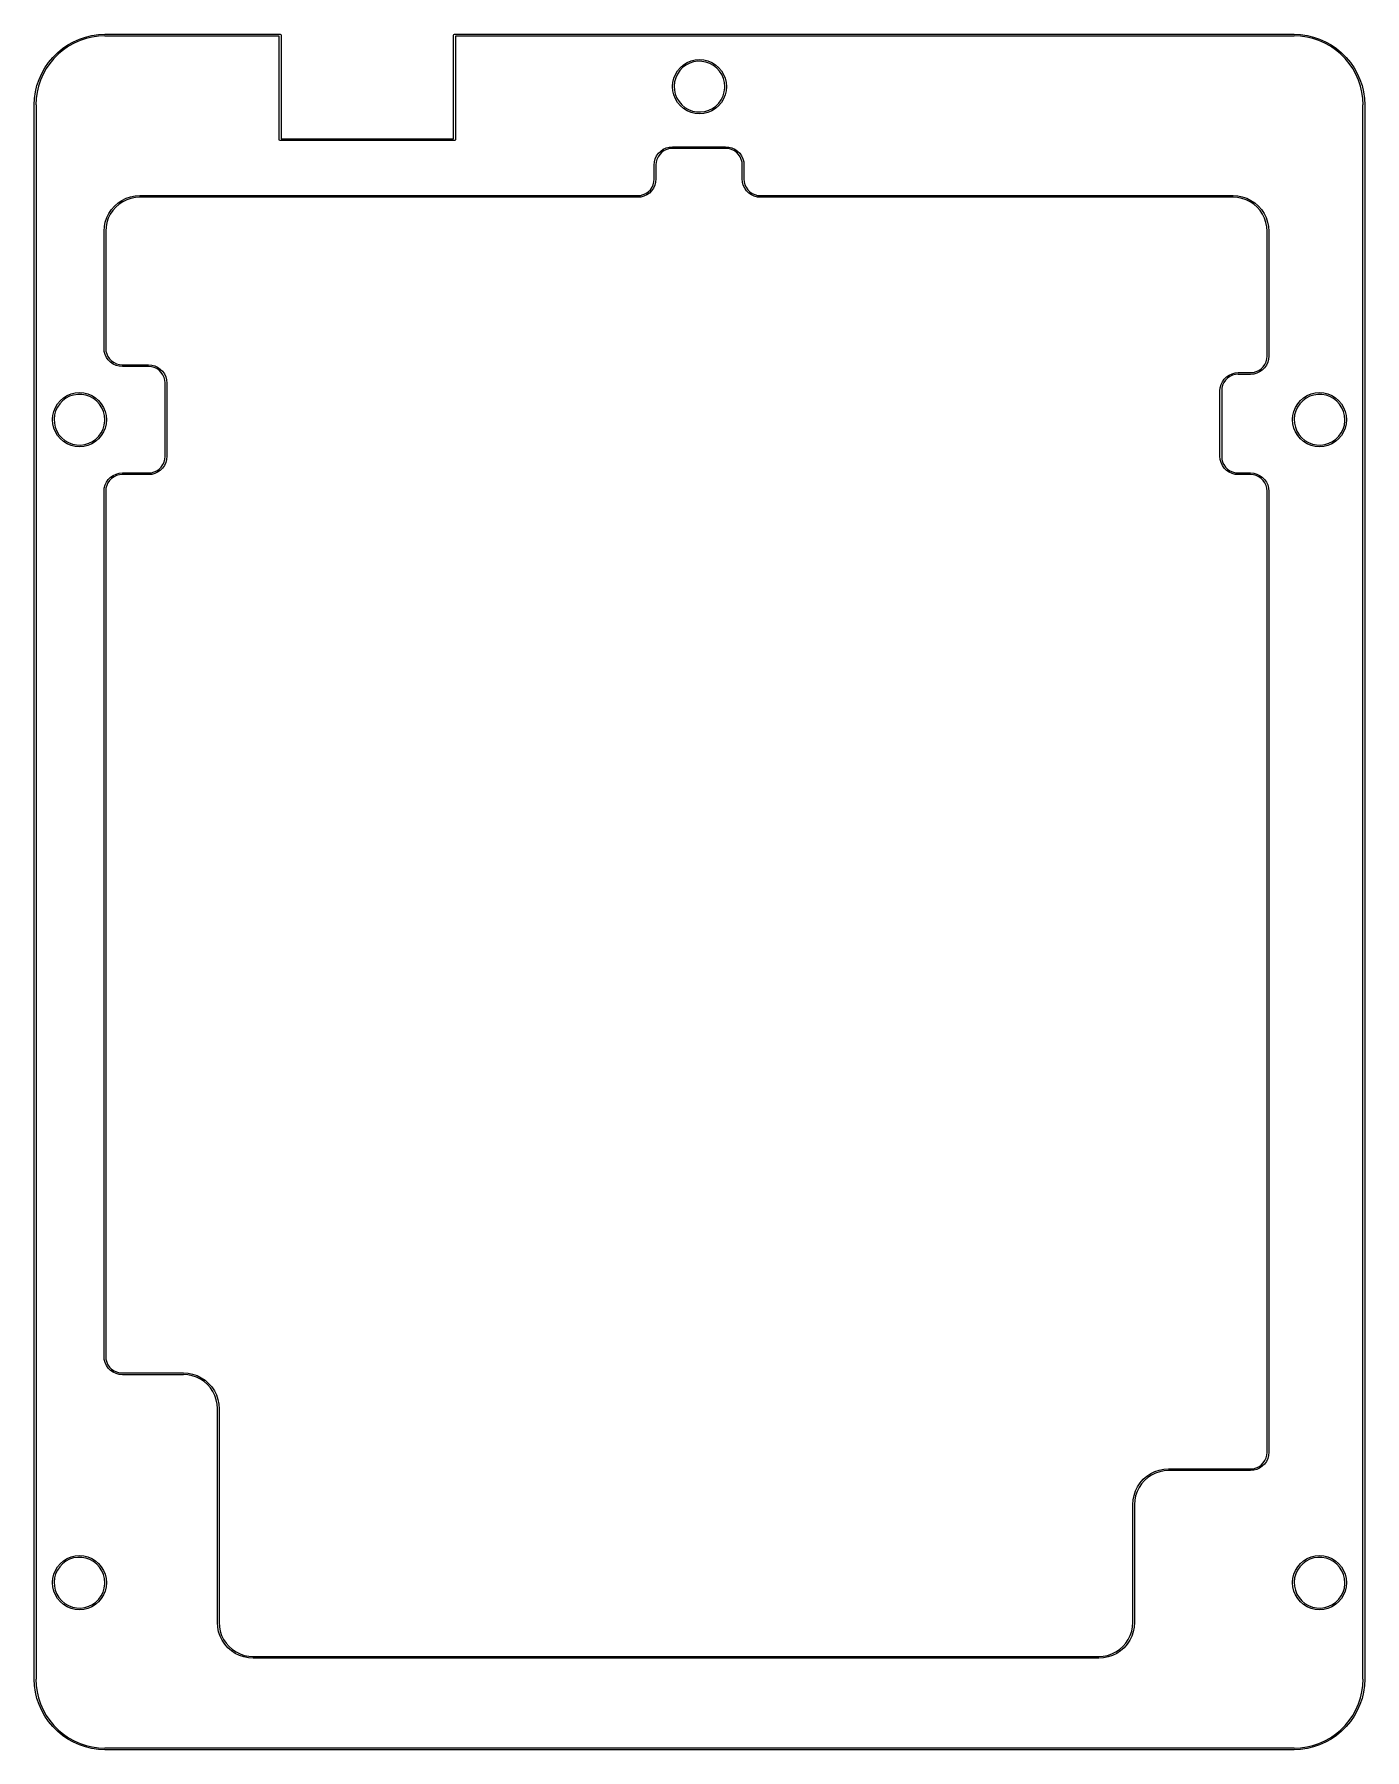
# Model space of a CAD drawing. Extents: x 29.9 to 106.2, y -128.3 to -29.9.
import ezdxf

# ---------------------------------------------------------------- set-up
doc = ezdxf.new("R2010")
doc.units = 0
doc.layers.add('BLACK', color=7, linetype='CONTINUOUS')

msp = doc.modelspace()

# ---------------------------------------------------------------- linework, layer by layer
at = {"layer": 'BLACK', "linetype": 'CONTINUOUS'}
for p, q in [((31.8679, -30.5566), (32.1948, -30.3746)), ((32.2375, -30.4603), (31.9184, -30.6381)), ((32.1948, -30.3746), (32.537, -30.2235)), ((32.5716, -30.3128), (32.2375, -30.4603)), ((32.537, -30.2235), (32.8917, -30.1046)), ((32.9179, -30.1967), (32.5716, -30.3128)), ((32.8917, -30.1046), (33.2558, -30.019)), ((33.2734, -30.1131), (32.9179, -30.1967)), ((33.2558, -30.019), (33.6263, -29.9673)), ((33.6352, -30.0626), (33.2734, -30.1131)), ((33.6263, -29.9673), (34, -29.95)), ((33.9908, -30.0462), (33.6352, -30.0626)), ((34, -30.05), (33.9908, -30.0462)), ((34, -29.95), (44.05, -29.95)), ((44, -30.05), (34, -30.05)), ((44, -35.995), (44, -30.05)), ((44.05, -29.95), (44.0854, -29.9646)), ((44.0854, -29.9646), (44.1, -30)), ((44.1, -30), (44.1, -35.945)), ((54, -30), (54.0146, -29.9646)), ((54, -35.945), (54, -30)), ((54.0146, -29.9646), (54.05, -29.95)), ((54.05, -29.95), (102.2, -29.95)), ((102.2, -30.05), (54.1, -30.05)), ((54.1, -30.05), (54.1, -35.995)), ((102.2, -29.95), (102.574, -29.9673)), ((102.209, -30.0462), (102.2, -30.05)), ((102.565, -30.0626), (102.209, -30.0462)), ((102.927, -30.1131), (102.565, -30.0626)), ((102.574, -29.9673), (102.944, -30.019)), ((103.282, -30.1967), (102.927, -30.1131)), ((102.944, -30.019), (103.308, -30.1046)), ((103.628, -30.3128), (103.282, -30.1967)), ((103.308, -30.1046), (103.663, -30.2235)), ((103.963, -30.4603), (103.628, -30.3128)), ((103.663, -30.2235), (104.005, -30.3746)), ((104.282, -30.6381), (103.963, -30.4603)), ((104.005, -30.3746), (104.332, -30.5566)), ((30.768, -31.5593), (31.007, -31.2715)), ((31.0778, -31.3361), (30.8445, -31.6171)), ((31.007, -31.2715), (31.2715, -31.007)), ((31.3361, -31.0778), (31.0778, -31.3361)), ((31.2715, -31.007), (31.5593, -30.768)), ((31.6171, -30.8445), (31.3361, -31.0778)), ((31.5593, -30.768), (31.8679, -30.5566)), ((31.9184, -30.6381), (31.6171, -30.8445)), ((67.621, -31.4759), (67.8575, -31.4191)), ((67.8575, -31.4191), (68.1, -31.4)), ((68.1, -31.4), (68.3425, -31.4191)), ((68.3425, -31.4191), (68.579, -31.4759)), ((104.583, -30.8445), (104.282, -30.6381)), ((104.332, -30.5566), (104.641, -30.768)), ((104.864, -31.0778), (104.583, -30.8445)), ((104.641, -30.768), (104.928, -31.007)), ((105.122, -31.3361), (104.864, -31.0778)), ((104.928, -31.007), (105.193, -31.2715)), ((105.356, -31.6171), (105.122, -31.3361)), ((105.193, -31.2715), (105.432, -31.5593)), ((30.2235, -32.537), (30.3746, -32.1948)), ((30.4603, -32.2375), (30.3128, -32.5716)), ((30.3746, -32.1948), (30.5566, -31.8679)), ((30.6381, -31.9184), (30.4603, -32.2375)), ((30.5566, -31.8679), (30.768, -31.5593)), ((30.8445, -31.6171), (30.6381, -31.9184)), ((66.6259, -32.471), (66.7189, -32.2463)), ((66.7345, -32.4476), (66.6708, -32.6774)), ((66.7189, -32.2463), (66.846, -32.0389)), ((66.8349, -32.2313), (66.7345, -32.4476)), ((66.9693, -32.0344), (66.8349, -32.2313)), ((66.846, -32.0389), (67.004, -31.854)), ((67.134, -31.862), (66.9693, -32.0344)), ((67.004, -31.854), (67.1889, -31.696)), ((67.3247, -31.7188), (67.134, -31.862)), ((67.1889, -31.696), (67.3963, -31.5689)), ((67.5362, -31.6087), (67.3247, -31.7188)), ((67.3963, -31.5689), (67.621, -31.4759)), ((67.7628, -31.5346), (67.5362, -31.6087)), ((67.9985, -31.4986), (67.7628, -31.5346)), ((68.2369, -31.5015), (67.9985, -31.4986)), ((68.4717, -31.5433), (68.2369, -31.5015)), ((68.6964, -31.6229), (68.4717, -31.5433)), ((68.579, -31.4759), (68.8037, -31.5689)), ((68.9052, -31.7381), (68.6964, -31.6229)), ((68.8037, -31.5689), (69.0111, -31.696)), ((69.0923, -31.8859), (68.9052, -31.7381)), ((69.0111, -31.696), (69.196, -31.854)), ((69.2528, -32.0623), (69.0923, -31.8859)), ((69.196, -31.854), (69.354, -32.0389)), ((69.3823, -32.2625), (69.2528, -32.0623)), ((69.354, -32.0389), (69.4811, -32.2463)), ((69.4773, -32.4811), (69.3823, -32.2625)), ((69.4811, -32.2463), (69.5741, -32.471)), ((105.562, -31.9184), (105.356, -31.6171)), ((105.432, -31.5593), (105.643, -31.8679)), ((105.74, -32.2375), (105.562, -31.9184)), ((105.643, -31.8679), (105.825, -32.1948)), ((105.887, -32.5716), (105.74, -32.2375)), ((105.825, -32.1948), (105.977, -32.537)), ((29.9673, -33.6263), (30.019, -33.2558)), ((30.019, -33.2558), (30.1046, -32.8917)), ((30.1131, -33.2734), (30.0626, -33.6352)), ((30.1046, -32.8917), (30.2235, -32.537)), ((30.1967, -32.9179), (30.1131, -33.2734)), ((30.3128, -32.5716), (30.1967, -32.9179)), ((66.55, -32.95), (66.5528, -32.9145)), ((66.5691, -33.1925), (66.55, -32.95)), ((66.5528, -32.9145), (66.5691, -32.7075)), ((66.5691, -32.7075), (66.6259, -32.471)), ((66.6259, -33.429), (66.5691, -33.1925)), ((66.7189, -33.6537), (66.6259, -33.429)), ((66.6708, -32.6774), (66.6455, -32.9145)), ((66.6455, -32.9145), (66.6592, -33.1525)), ((66.6592, -33.1525), (66.7116, -33.3851)), ((66.7116, -33.3851), (66.8013, -33.606)), ((69.4528, -33.4856), (69.5221, -33.2575)), ((69.5354, -32.7124), (69.4773, -32.4811)), ((69.5741, -33.429), (69.4811, -33.6537)), ((69.5221, -33.2575), (69.5532, -33.0211)), ((69.555, -32.95), (69.5354, -32.7124)), ((69.5532, -33.0211), (69.555, -32.95)), ((69.5741, -32.471), (69.6309, -32.7075)), ((69.6309, -33.1925), (69.5741, -33.429)), ((69.6309, -32.7075), (69.65, -32.95)), ((69.65, -32.95), (69.6309, -33.1925)), ((106.003, -32.9179), (105.887, -32.5716)), ((105.977, -32.537), (106.095, -32.8917)), ((106.087, -33.2734), (106.003, -32.9179)), ((106.137, -33.6352), (106.087, -33.2734)), ((106.095, -32.8917), (106.181, -33.2558)), ((106.181, -33.2558), (106.233, -33.6263)), ((29.95, -34), (29.9673, -33.6263)), ((29.95, -124.245), (29.95, -34)), ((30.0626, -33.6352), (30.0462, -33.9908)), ((30.0462, -33.9908), (30.05, -34)), ((30.05, -34), (30.05, -124.245)), ((66.846, -33.8611), (66.7189, -33.6537)), ((66.8013, -33.606), (66.9259, -33.8093)), ((67.004, -34.046), (66.846, -33.8611)), ((66.9259, -33.8093), (67.082, -33.9895)), ((67.1889, -34.204), (67.004, -34.046)), ((67.082, -33.9895), (67.2655, -34.1418)), ((67.3963, -34.3311), (67.1889, -34.204)), ((67.2655, -34.1418), (67.4713, -34.2621)), ((67.621, -34.4241), (67.3963, -34.3311)), ((67.4713, -34.2621), (67.6941, -34.3472)), ((67.6941, -34.3472), (67.9277, -34.3947)), ((67.9277, -34.3947), (68.166, -34.4035)), ((68.166, -34.4035), (68.4025, -34.3732)), ((68.4025, -34.3732), (68.6309, -34.3047)), ((68.8037, -34.3311), (68.579, -34.4241)), ((68.6309, -34.3047), (68.845, -34.1998)), ((69.0111, -34.204), (68.8037, -34.3311)), ((68.845, -34.1998), (69.0391, -34.0613)), ((69.196, -34.046), (69.0111, -34.204)), ((69.0391, -34.0613), (69.208, -33.893)), ((69.354, -33.8611), (69.196, -34.046)), ((69.208, -33.893), (69.3472, -33.6994)), ((69.3472, -33.6994), (69.4528, -33.4856)), ((69.4811, -33.6537), (69.354, -33.8611)), ((106.154, -33.9908), (106.137, -33.6352)), ((106.15, -34), (106.154, -33.9908)), ((106.15, -124.245), (106.15, -34)), ((106.233, -33.6263), (106.25, -34)), ((106.25, -34), (106.25, -124.245)), ((67.8575, -34.4809), (67.621, -34.4241)), ((68.1, -34.5), (67.8575, -34.4809)), ((68.3425, -34.4809), (68.1, -34.5)), ((68.579, -34.4241), (68.3425, -34.4809)), ((44.0146, -36.0304), (44, -35.995)), ((44.05, -36.045), (44.0146, -36.0304)), ((54.05, -36.045), (44.05, -36.045)), ((44.1, -35.945), (54, -35.945)), ((54.0854, -36.0304), (54.05, -36.045)), ((54.1, -35.995), (54.0854, -36.0304)), ((65.5, -37.445), (65.516, -37.2627)), ((65.516, -37.2627), (65.5633, -37.0859)), ((65.5633, -37.0859), (65.6407, -36.92)), ((65.6109, -37.2794), (65.597, -37.4378)), ((65.6539, -37.1188), (65.6109, -37.2794)), ((65.6407, -36.92), (65.7457, -36.7701)), ((65.7241, -36.9682), (65.6539, -37.1188)), ((65.8195, -36.832), (65.7241, -36.9682)), ((65.7457, -36.7701), (65.8751, -36.6407)), ((65.937, -36.7145), (65.8195, -36.832)), ((65.8751, -36.6407), (66.025, -36.5357)), ((66.0732, -36.6191), (65.937, -36.7145)), ((66.025, -36.5357), (66.1909, -36.4583)), ((66.2238, -36.5489), (66.0732, -36.6191)), ((66.1909, -36.4583), (66.3677, -36.411)), ((66.3844, -36.5059), (66.2238, -36.5489)), ((66.3677, -36.411), (66.55, -36.395)), ((66.5428, -36.492), (66.3844, -36.5059)), ((66.55, -36.495), (66.5428, -36.492)), ((66.55, -36.395), (69.6, -36.395)), ((69.6, -36.495), (66.55, -36.495)), ((69.6, -36.395), (69.7823, -36.411)), ((69.6072, -36.492), (69.6, -36.495)), ((69.7656, -36.5059), (69.6072, -36.492)), ((69.9262, -36.5489), (69.7656, -36.5059)), ((69.7823, -36.411), (69.9591, -36.4583)), ((70.0768, -36.6191), (69.9262, -36.5489)), ((69.9591, -36.4583), (70.125, -36.5357)), ((70.213, -36.7145), (70.0768, -36.6191)), ((70.125, -36.5357), (70.2749, -36.6407)), ((70.3305, -36.832), (70.213, -36.7145)), ((70.2749, -36.6407), (70.4043, -36.7701)), ((70.4259, -36.9682), (70.3305, -36.832)), ((70.4043, -36.7701), (70.5093, -36.92)), ((70.4961, -37.1188), (70.4259, -36.9682)), ((70.5391, -37.2794), (70.4961, -37.1188)), ((70.5093, -36.92), (70.5867, -37.0859)), ((70.553, -37.4378), (70.5391, -37.2794)), ((70.5867, -37.0859), (70.634, -37.2627)), ((70.634, -37.2627), (70.65, -37.445)), ((65.4891, -38.4106), (65.503, -38.2522)), ((65.5, -38.245), (65.5, -37.445)), ((65.503, -38.2522), (65.5, -38.245)), ((65.6, -38.245), (65.584, -38.4273)), ((65.597, -37.4378), (65.6, -37.445)), ((65.6, -37.445), (65.6, -38.245)), ((70.55, -37.445), (70.553, -37.4378)), ((70.55, -38.245), (70.55, -37.445)), ((70.566, -38.4273), (70.55, -38.245)), ((70.65, -38.245), (70.647, -38.2522)), ((70.647, -38.2522), (70.6609, -38.4106)), ((70.65, -37.445), (70.65, -38.245)), ((35.2155, -39.351), (35.4694, -39.2649)), ((35.4694, -39.2649), (35.7324, -39.2125)), ((35.7449, -39.3075), (35.4942, -39.3574)), ((35.7324, -39.2125), (36, -39.195)), ((35.9913, -39.2914), (35.7449, -39.3075)), ((36, -39.295), (35.9913, -39.2914)), ((36, -39.195), (64.55, -39.195)), ((64.55, -39.295), (36, -39.295)), ((64.55, -39.195), (64.5572, -39.198)), ((64.7323, -39.279), (64.55, -39.295)), ((64.5572, -39.198), (64.7156, -39.1841)), ((64.7156, -39.1841), (64.8762, -39.1411)), ((64.9091, -39.2317), (64.7323, -39.279)), ((64.8762, -39.1411), (65.0268, -39.0709)), ((65.075, -39.1543), (64.9091, -39.2317)), ((65.0268, -39.0709), (65.163, -38.9755)), ((65.2249, -39.0493), (65.075, -39.1543)), ((65.163, -38.9755), (65.2805, -38.858)), ((65.3543, -38.9199), (65.2249, -39.0493)), ((65.2805, -38.858), (65.3759, -38.7218)), ((65.4593, -38.77), (65.3543, -38.9199)), ((65.3759, -38.7218), (65.4461, -38.5712)), ((65.4461, -38.5712), (65.4891, -38.4106)), ((65.5367, -38.6041), (65.4593, -38.77)), ((65.584, -38.4273), (65.5367, -38.6041)), ((70.6133, -38.6041), (70.566, -38.4273)), ((70.6907, -38.77), (70.6133, -38.6041)), ((70.6609, -38.4106), (70.7039, -38.5712)), ((70.7957, -38.9199), (70.6907, -38.77)), ((70.7039, -38.5712), (70.7741, -38.7218)), ((70.7741, -38.7218), (70.8695, -38.858)), ((70.9251, -39.0493), (70.7957, -38.9199)), ((70.8695, -38.858), (70.987, -38.9755)), ((71.075, -39.1543), (70.9251, -39.0493)), ((70.987, -38.9755), (71.1232, -39.0709)), ((71.2409, -39.2317), (71.075, -39.1543)), ((71.1232, -39.0709), (71.2738, -39.1411)), ((71.4177, -39.279), (71.2409, -39.2317)), ((71.2738, -39.1411), (71.4344, -39.1841)), ((71.6, -39.295), (71.4177, -39.279)), ((71.4344, -39.1841), (71.5928, -39.198)), ((71.5928, -39.198), (71.6, -39.195)), ((71.6, -39.195), (98.7, -39.195)), ((98.7, -39.295), (71.6, -39.295)), ((98.7, -39.195), (98.9676, -39.2125)), ((98.7087, -39.2914), (98.7, -39.295)), ((98.9551, -39.3075), (98.7087, -39.2914)), ((99.2058, -39.3574), (98.9551, -39.3075)), ((98.9676, -39.2125), (99.2306, -39.2649)), ((99.2306, -39.2649), (99.4845, -39.351)), ((34.106, -40.4605), (34.2246, -40.22)), ((34.3076, -40.2679), (34.1946, -40.4972)), ((34.2246, -40.22), (34.3736, -39.997)), ((34.4496, -40.0554), (34.3076, -40.2679)), ((34.3736, -39.997), (34.5504, -39.7954)), ((34.6182, -39.8632), (34.4496, -40.0554)), ((34.5504, -39.7954), (34.752, -39.6186)), ((34.8104, -39.6946), (34.6182, -39.8632)), ((34.752, -39.6186), (34.975, -39.4696)), ((35.0229, -39.5526), (34.8104, -39.6946)), ((34.975, -39.4696), (35.2155, -39.351)), ((35.2522, -39.4396), (35.0229, -39.5526)), ((35.4942, -39.3574), (35.2522, -39.4396)), ((99.4478, -39.4396), (99.2058, -39.3574)), ((99.6771, -39.5526), (99.4478, -39.4396)), ((99.4845, -39.351), (99.725, -39.4696)), ((99.8896, -39.6946), (99.6771, -39.5526)), ((99.725, -39.4696), (99.948, -39.6186)), ((100.082, -39.8632), (99.8896, -39.6946)), ((99.948, -39.6186), (100.15, -39.7954)), ((100.25, -40.0554), (100.082, -39.8632)), ((100.15, -39.7954), (100.326, -39.997)), ((100.392, -40.2679), (100.25, -40.0554)), ((100.326, -39.997), (100.475, -40.22)), ((100.505, -40.4972), (100.392, -40.2679)), ((100.475, -40.22), (100.594, -40.4605)), ((33.95, -41.245), (33.9675, -40.9774)), ((33.95, -47.945), (33.95, -41.245)), ((33.9675, -40.9774), (34.0199, -40.7144)), ((34.0199, -40.7144), (34.106, -40.4605)), ((34.0625, -40.9899), (34.0464, -41.2363)), ((34.0464, -41.2363), (34.05, -41.245)), ((34.05, -41.245), (34.05, -47.945)), ((34.1124, -40.7392), (34.0625, -40.9899)), ((34.1946, -40.4972), (34.1124, -40.7392)), ((100.588, -40.7392), (100.505, -40.4972)), ((100.637, -40.9899), (100.588, -40.7392)), ((100.594, -40.4605), (100.68, -40.7144)), ((100.654, -41.2363), (100.637, -40.9899)), ((100.65, -41.245), (100.654, -41.2363)), ((100.65, -48.395), (100.65, -41.245)), ((100.68, -40.7144), (100.732, -40.9774)), ((100.732, -40.9774), (100.75, -41.245)), ((100.75, -41.245), (100.75, -48.395)), ((33.966, -48.1273), (33.95, -47.945)), ((34.0133, -48.3041), (33.966, -48.1273)), ((34.05, -47.945), (34.047, -47.9522)), ((34.047, -47.9522), (34.0609, -48.1106)), ((34.0609, -48.1106), (34.1039, -48.2712)), ((34.0907, -48.47), (34.0133, -48.3041)), ((34.1957, -48.6199), (34.0907, -48.47)), ((34.1039, -48.2712), (34.1741, -48.4218)), ((34.1741, -48.4218), (34.2695, -48.558)), ((34.3251, -48.7493), (34.1957, -48.6199)), ((34.2695, -48.558), (34.387, -48.6755)), ((34.475, -48.8543), (34.3251, -48.7493)), ((34.387, -48.6755), (34.5232, -48.7709)), ((34.6409, -48.9317), (34.475, -48.8543)), ((34.5232, -48.7709), (34.6738, -48.8411)), ((34.8177, -48.979), (34.6409, -48.9317)), ((34.6738, -48.8411), (34.8344, -48.8841)), ((35, -48.995), (34.8177, -48.979)), ((34.8344, -48.8841), (34.9928, -48.898)), ((34.9928, -48.898), (35, -48.895)), ((35, -48.895), (36.5, -48.895)), ((36.5, -48.995), (35, -48.995)), ((36.5, -48.895), (36.6823, -48.911)), ((36.5072, -48.992), (36.5, -48.995)), ((36.6656, -49.0059), (36.5072, -48.992)), ((36.8262, -49.0489), (36.6656, -49.0059)), ((36.6823, -48.911), (36.8591, -48.9583)), ((36.9768, -49.1191), (36.8262, -49.0489)), ((36.8591, -48.9583), (37.025, -49.0357)), ((37.113, -49.2145), (36.9768, -49.1191)), ((37.025, -49.0357), (37.1749, -49.1407)), ((37.1749, -49.1407), (37.3043, -49.2701)), ((100.177, -49.2209), (100.313, -49.1255)), ((100.313, -49.1255), (100.431, -49.008)), ((100.504, -49.0699), (100.375, -49.1993)), ((100.431, -49.008), (100.526, -48.8718)), ((100.609, -48.92), (100.504, -49.0699)), ((100.526, -48.8718), (100.596, -48.7212)), ((100.596, -48.7212), (100.639, -48.5606)), ((100.687, -48.7541), (100.609, -48.92)), ((100.639, -48.5606), (100.653, -48.4022)), ((100.653, -48.4022), (100.65, -48.395)), ((100.734, -48.5773), (100.687, -48.7541)), ((100.75, -48.395), (100.734, -48.5773)), ((37.2305, -49.332), (37.113, -49.2145)), ((37.3259, -49.4682), (37.2305, -49.332)), ((37.3043, -49.2701), (37.4093, -49.42)), ((37.3961, -49.6188), (37.3259, -49.4682)), ((37.4391, -49.7794), (37.3961, -49.6188)), ((37.4093, -49.42), (37.4867, -49.5859)), ((37.453, -49.9378), (37.4391, -49.7794)), ((37.45, -49.945), (37.453, -49.9378)), ((37.45, -54.145), (37.45, -49.945)), ((37.4867, -49.5859), (37.534, -49.7627)), ((37.534, -49.7627), (37.55, -49.945)), ((37.55, -49.945), (37.55, -54.145)), ((97.966, -50.2127), (98.0133, -50.0359)), ((98.0133, -50.0359), (98.0907, -49.87)), ((98.1039, -50.0688), (98.0609, -50.2294)), ((98.0907, -49.87), (98.1957, -49.7201)), ((98.1741, -49.9182), (98.1039, -50.0688)), ((98.2695, -49.782), (98.1741, -49.9182)), ((98.1957, -49.7201), (98.3251, -49.5907)), ((98.387, -49.6645), (98.2695, -49.782)), ((98.3251, -49.5907), (98.475, -49.4857)), ((98.5232, -49.5691), (98.387, -49.6645)), ((98.475, -49.4857), (98.6409, -49.4083)), ((98.6738, -49.4989), (98.5232, -49.5691)), ((98.6409, -49.4083), (98.8177, -49.361)), ((98.8344, -49.4559), (98.6738, -49.4989)), ((98.8177, -49.361), (99, -49.345)), ((98.9928, -49.442), (98.8344, -49.4559)), ((99, -49.445), (98.9928, -49.442)), ((99, -49.345), (99.7, -49.345)), ((99.7, -49.445), (99, -49.445)), ((99.7, -49.345), (99.7072, -49.348)), ((99.8823, -49.429), (99.7, -49.445)), ((99.7072, -49.348), (99.8656, -49.3341)), ((99.8656, -49.3341), (100.026, -49.2911)), ((100.059, -49.3817), (99.8823, -49.429)), ((100.026, -49.2911), (100.177, -49.2209)), ((100.225, -49.3043), (100.059, -49.3817)), ((100.375, -49.1993), (100.225, -49.3043)), ((31.1589, -51.3413), (31.286, -51.1339)), ((31.4093, -51.1294), (31.2749, -51.3263)), ((31.286, -51.1339), (31.444, -50.949)), ((31.574, -50.957), (31.4093, -51.1294)), ((31.444, -50.949), (31.6289, -50.791)), ((31.7647, -50.8138), (31.574, -50.957)), ((31.6289, -50.791), (31.8363, -50.6639)), ((31.9762, -50.7037), (31.7647, -50.8138)), ((31.8363, -50.6639), (32.061, -50.5709)), ((32.2028, -50.6296), (31.9762, -50.7037)), ((32.061, -50.5709), (32.2975, -50.5141)), ((32.4385, -50.5936), (32.2028, -50.6296)), ((32.2975, -50.5141), (32.54, -50.495)), ((32.6769, -50.5965), (32.4385, -50.5936)), ((32.54, -50.495), (32.7825, -50.5141)), ((32.9117, -50.6383), (32.6769, -50.5965)), ((32.7825, -50.5141), (33.019, -50.5709)), ((33.1364, -50.7179), (32.9117, -50.6383)), ((33.019, -50.5709), (33.2437, -50.6639)), ((33.3452, -50.8331), (33.1364, -50.7179)), ((33.2437, -50.6639), (33.4511, -50.791)), ((33.5323, -50.9809), (33.3452, -50.8331)), ((33.4511, -50.791), (33.636, -50.949)), ((33.6928, -51.1573), (33.5323, -50.9809)), ((33.636, -50.949), (33.794, -51.1339)), ((33.794, -51.1339), (33.9211, -51.3413)), ((97.95, -50.395), (97.966, -50.2127)), ((97.95, -54.145), (97.95, -50.395)), ((98.0609, -50.2294), (98.047, -50.3878)), ((98.047, -50.3878), (98.05, -50.395)), ((98.05, -50.395), (98.05, -54.145)), ((102.279, -51.3413), (102.406, -51.1339)), ((102.529, -51.1294), (102.395, -51.3263)), ((102.406, -51.1339), (102.564, -50.949)), ((102.694, -50.957), (102.529, -51.1294)), ((102.564, -50.949), (102.749, -50.791)), ((102.885, -50.8138), (102.694, -50.957)), ((102.749, -50.791), (102.956, -50.6639)), ((103.096, -50.7037), (102.885, -50.8138)), ((102.956, -50.6639), (103.181, -50.5709)), ((103.323, -50.6296), (103.096, -50.7037)), ((103.181, -50.5709), (103.418, -50.5141)), ((103.559, -50.5936), (103.323, -50.6296)), ((103.418, -50.5141), (103.66, -50.495)), ((103.797, -50.5965), (103.559, -50.5936)), ((103.66, -50.495), (103.902, -50.5141)), ((104.032, -50.6383), (103.797, -50.5965)), ((103.902, -50.5141), (104.139, -50.5709)), ((104.256, -50.7179), (104.032, -50.6383)), ((104.139, -50.5709), (104.364, -50.6639)), ((104.465, -50.8331), (104.256, -50.7179)), ((104.364, -50.6639), (104.571, -50.791)), ((104.652, -50.9809), (104.465, -50.8331)), ((104.571, -50.791), (104.756, -50.949)), ((104.813, -51.1573), (104.652, -50.9809)), ((104.756, -50.949), (104.914, -51.1339)), ((104.914, -51.1339), (105.041, -51.3413)), ((30.99, -52.045), (30.9928, -52.0095)), ((31.0091, -52.2875), (30.99, -52.045)), ((30.9928, -52.0095), (31.0091, -51.8025)), ((31.0091, -51.8025), (31.0659, -51.566)), ((31.0659, -51.566), (31.1589, -51.3413)), ((31.1108, -51.7724), (31.0855, -52.0095)), ((31.0855, -52.0095), (31.0992, -52.2475)), ((31.1745, -51.5426), (31.1108, -51.7724)), ((31.2749, -51.3263), (31.1745, -51.5426)), ((33.8223, -51.3575), (33.6928, -51.1573)), ((33.9173, -51.5761), (33.8223, -51.3575)), ((33.9754, -51.8074), (33.9173, -51.5761)), ((33.9211, -51.3413), (34.0141, -51.566)), ((33.9621, -52.3525), (33.9932, -52.1161)), ((33.995, -52.045), (33.9754, -51.8074)), ((33.9932, -52.1161), (33.995, -52.045)), ((34.0141, -51.566), (34.0709, -51.8025)), ((34.0709, -51.8025), (34.09, -52.045)), ((34.09, -52.045), (34.0709, -52.2875)), ((102.11, -52.045), (102.113, -52.0095)), ((102.129, -52.2875), (102.11, -52.045)), ((102.113, -52.0095), (102.129, -51.8025)), ((102.129, -51.8025), (102.186, -51.566)), ((102.186, -51.566), (102.279, -51.3413)), ((102.231, -51.7724), (102.205, -52.0095)), ((102.205, -52.0095), (102.219, -52.2475)), ((102.295, -51.5426), (102.231, -51.7724)), ((102.395, -51.3263), (102.295, -51.5426)), ((104.942, -51.3575), (104.813, -51.1573)), ((105.037, -51.5761), (104.942, -51.3575)), ((105.095, -51.8074), (105.037, -51.5761)), ((105.041, -51.3413), (105.134, -51.566)), ((105.082, -52.3525), (105.113, -52.1161)), ((105.115, -52.045), (105.095, -51.8074)), ((105.113, -52.1161), (105.115, -52.045)), ((105.134, -51.566), (105.191, -51.8025)), ((105.191, -51.8025), (105.21, -52.045)), ((105.21, -52.045), (105.191, -52.2875)), ((31.0659, -52.524), (31.0091, -52.2875)), ((31.1589, -52.7487), (31.0659, -52.524)), ((31.0992, -52.2475), (31.1516, -52.4801)), ((31.1516, -52.4801), (31.2413, -52.701)), ((31.286, -52.9561), (31.1589, -52.7487)), ((31.2413, -52.701), (31.3659, -52.9043)), ((31.444, -53.141), (31.286, -52.9561)), ((31.3659, -52.9043), (31.522, -53.0845)), ((31.522, -53.0845), (31.7055, -53.2368)), ((33.4791, -53.1563), (33.648, -52.988)), ((33.794, -52.9561), (33.636, -53.141)), ((33.648, -52.988), (33.7872, -52.7944)), ((33.7872, -52.7944), (33.8928, -52.5806)), ((33.9211, -52.7487), (33.794, -52.9561)), ((33.8928, -52.5806), (33.9621, -52.3525)), ((34.0141, -52.524), (33.9211, -52.7487)), ((34.0709, -52.2875), (34.0141, -52.524)), ((102.186, -52.524), (102.129, -52.2875)), ((102.279, -52.7487), (102.186, -52.524)), ((102.219, -52.2475), (102.272, -52.4801)), ((102.272, -52.4801), (102.361, -52.701)), ((102.406, -52.9561), (102.279, -52.7487)), ((102.361, -52.701), (102.486, -52.9043)), ((102.564, -53.141), (102.406, -52.9561)), ((102.486, -52.9043), (102.642, -53.0845)), ((102.642, -53.0845), (102.825, -53.2368)), ((104.599, -53.1563), (104.768, -52.988)), ((104.914, -52.9561), (104.756, -53.141)), ((104.768, -52.988), (104.907, -52.7944)), ((104.907, -52.7944), (105.013, -52.5806)), ((105.041, -52.7487), (104.914, -52.9561)), ((105.013, -52.5806), (105.082, -52.3525)), ((105.134, -52.524), (105.041, -52.7487)), ((105.191, -52.2875), (105.134, -52.524)), ((31.6289, -53.299), (31.444, -53.141)), ((31.8363, -53.4261), (31.6289, -53.299)), ((31.7055, -53.2368), (31.9113, -53.3571)), ((32.061, -53.5191), (31.8363, -53.4261)), ((31.9113, -53.3571), (32.1341, -53.4422)), ((32.2975, -53.5759), (32.061, -53.5191)), ((32.1341, -53.4422), (32.3677, -53.4897)), ((32.54, -53.595), (32.2975, -53.5759)), ((32.3677, -53.4897), (32.606, -53.4985)), ((32.7825, -53.5759), (32.54, -53.595)), ((32.606, -53.4985), (32.8425, -53.4682)), ((33.019, -53.5191), (32.7825, -53.5759)), ((32.8425, -53.4682), (33.0709, -53.3997)), ((33.2437, -53.4261), (33.019, -53.5191)), ((33.0709, -53.3997), (33.285, -53.2948)), ((33.4511, -53.299), (33.2437, -53.4261)), ((33.285, -53.2948), (33.4791, -53.1563)), ((33.636, -53.141), (33.4511, -53.299)), ((102.749, -53.299), (102.564, -53.141)), ((102.956, -53.4261), (102.749, -53.299)), ((102.825, -53.2368), (103.031, -53.3571)), ((103.181, -53.5191), (102.956, -53.4261)), ((103.031, -53.3571), (103.254, -53.4422)), ((103.418, -53.5759), (103.181, -53.5191)), ((103.254, -53.4422), (103.488, -53.4897)), ((103.66, -53.595), (103.418, -53.5759)), ((103.488, -53.4897), (103.726, -53.4985)), ((103.902, -53.5759), (103.66, -53.595)), ((103.726, -53.4985), (103.963, -53.4682)), ((104.139, -53.5191), (103.902, -53.5759)), ((103.963, -53.4682), (104.191, -53.3997)), ((104.364, -53.4261), (104.139, -53.5191)), ((104.191, -53.3997), (104.405, -53.2948)), ((104.571, -53.299), (104.364, -53.4261)), ((104.405, -53.2948), (104.599, -53.1563)), ((104.756, -53.141), (104.571, -53.299)), ((36.6656, -55.0841), (36.8262, -55.0411)), ((36.8262, -55.0411), (36.9768, -54.9709)), ((37.025, -55.0543), (36.8591, -55.1317)), ((36.9768, -54.9709), (37.113, -54.8755)), ((37.1749, -54.9493), (37.025, -55.0543)), ((37.113, -54.8755), (37.2305, -54.758)), ((37.3043, -54.8199), (37.1749, -54.9493)), ((37.2305, -54.758), (37.3259, -54.6218)), ((37.4093, -54.67), (37.3043, -54.8199)), ((37.3259, -54.6218), (37.3961, -54.4712)), ((37.3961, -54.4712), (37.4391, -54.3106)), ((37.4867, -54.5041), (37.4093, -54.67)), ((37.4391, -54.3106), (37.453, -54.1522)), ((37.453, -54.1522), (37.45, -54.145)), ((37.534, -54.3273), (37.4867, -54.5041)), ((37.55, -54.145), (37.534, -54.3273)), ((97.966, -54.3273), (97.95, -54.145)), ((98.0133, -54.5041), (97.966, -54.3273)), ((98.0907, -54.67), (98.0133, -54.5041)), ((98.05, -54.145), (98.047, -54.1522)), ((98.047, -54.1522), (98.0609, -54.3106)), ((98.0609, -54.3106), (98.1039, -54.4712)), ((98.1957, -54.8199), (98.0907, -54.67)), ((98.1039, -54.4712), (98.1741, -54.6218)), ((98.1741, -54.6218), (98.2695, -54.758)), ((98.3251, -54.9493), (98.1957, -54.8199)), ((98.2695, -54.758), (98.387, -54.8755)), ((98.475, -55.0543), (98.3251, -54.9493)), ((98.387, -54.8755), (98.5232, -54.9709)), ((98.6409, -55.1317), (98.475, -55.0543)), ((98.5232, -54.9709), (98.6738, -55.0411)), ((98.6738, -55.0411), (98.8344, -55.0841)), ((33.95, -56.145), (33.966, -55.9627)), ((33.966, -55.9627), (34.0133, -55.7859)), ((34.0133, -55.7859), (34.0907, -55.62)), ((34.0609, -55.9794), (34.047, -56.1378)), ((34.1039, -55.8188), (34.0609, -55.9794)), ((34.0907, -55.62), (34.1957, -55.4701)), ((34.1741, -55.6682), (34.1039, -55.8188)), ((34.2695, -55.532), (34.1741, -55.6682)), ((34.1957, -55.4701), (34.3251, -55.3407)), ((34.387, -55.4145), (34.2695, -55.532)), ((34.3251, -55.3407), (34.475, -55.2357)), ((34.5232, -55.3191), (34.387, -55.4145)), ((34.475, -55.2357), (34.6409, -55.1583)), ((34.6738, -55.2489), (34.5232, -55.3191)), ((34.6409, -55.1583), (34.8177, -55.111)), ((34.8344, -55.2059), (34.6738, -55.2489)), ((34.8177, -55.111), (35, -55.095)), ((34.9928, -55.192), (34.8344, -55.2059)), ((35, -55.195), (34.9928, -55.192)), ((35, -55.095), (36.5, -55.095)), ((36.5, -55.195), (35, -55.195)), ((36.5, -55.095), (36.5072, -55.098)), ((36.6823, -55.179), (36.5, -55.195)), ((36.5072, -55.098), (36.6656, -55.0841)), ((36.8591, -55.1317), (36.6823, -55.179)), ((98.8177, -55.179), (98.6409, -55.1317)), ((99, -55.195), (98.8177, -55.179)), ((98.8344, -55.0841), (98.9928, -55.098)), ((98.9928, -55.098), (99, -55.095)), ((99, -55.095), (99.7, -55.095)), ((99.7, -55.195), (99, -55.195)), ((99.7, -55.095), (99.8823, -55.111)), ((99.7072, -55.192), (99.7, -55.195)), ((99.8656, -55.2059), (99.7072, -55.192)), ((100.026, -55.2489), (99.8656, -55.2059)), ((99.8823, -55.111), (100.059, -55.1583)), ((100.177, -55.3191), (100.026, -55.2489)), ((100.059, -55.1583), (100.225, -55.2357)), ((100.313, -55.4145), (100.177, -55.3191)), ((100.225, -55.2357), (100.375, -55.3407)), ((100.431, -55.532), (100.313, -55.4145)), ((100.375, -55.3407), (100.504, -55.4701)), ((100.526, -55.6682), (100.431, -55.532)), ((100.504, -55.4701), (100.609, -55.62)), ((100.596, -55.8188), (100.526, -55.6682)), ((100.639, -55.9794), (100.596, -55.8188)), ((100.609, -55.62), (100.687, -55.7859)), ((100.653, -56.1378), (100.639, -55.9794)), ((100.687, -55.7859), (100.734, -55.9627)), ((100.734, -55.9627), (100.75, -56.145)), ((33.95, -105.745), (33.95, -56.145)), ((34.047, -56.1378), (34.05, -56.145)), ((34.05, -56.145), (34.05, -105.745)), ((100.65, -56.145), (100.653, -56.1378)), ((100.65, -111.245), (100.65, -56.145)), ((100.75, -56.145), (100.75, -111.245)), ((33.966, -105.927), (33.95, -105.745)), ((34.0133, -106.104), (33.966, -105.927)), ((34.0907, -106.27), (34.0133, -106.104)), ((34.05, -105.745), (34.047, -105.752)), ((34.047, -105.752), (34.0609, -105.911)), ((34.0609, -105.911), (34.1039, -106.071)), ((34.1039, -106.071), (34.1741, -106.222)), ((34.1957, -106.42), (34.0907, -106.27)), ((34.1741, -106.222), (34.2695, -106.358)), ((34.3251, -106.549), (34.1957, -106.42)), ((34.2695, -106.358), (34.387, -106.476)), ((34.475, -106.654), (34.3251, -106.549)), ((34.387, -106.476), (34.5232, -106.571)), ((34.6409, -106.732), (34.475, -106.654)), ((34.5232, -106.571), (34.6738, -106.641)), ((34.8177, -106.779), (34.6409, -106.732)), ((34.6738, -106.641), (34.8344, -106.684)), ((35, -106.795), (34.8177, -106.779)), ((34.8344, -106.684), (34.9928, -106.698)), ((34.9928, -106.698), (35, -106.695)), ((35, -106.695), (38.5, -106.695)), ((38.5, -106.795), (35, -106.795)), ((38.5, -106.695), (38.7676, -106.713)), ((38.5087, -106.791), (38.5, -106.795)), ((38.7551, -106.808), (38.5087, -106.791)), ((39.0058, -106.857), (38.7551, -106.808)), ((38.7676, -106.713), (39.0306, -106.765)), ((39.2478, -106.94), (39.0058, -106.857)), ((39.0306, -106.765), (39.2845, -106.851)), ((39.4771, -107.053), (39.2478, -106.94)), ((39.2845, -106.851), (39.525, -106.97)), ((39.6896, -107.195), (39.4771, -107.053)), ((39.525, -106.97), (39.748, -107.119)), ((39.8818, -107.363), (39.6896, -107.195)), ((39.748, -107.119), (39.9496, -107.295)), ((40.0504, -107.555), (39.8818, -107.363)), ((39.9496, -107.295), (40.1264, -107.497)), ((40.1924, -107.768), (40.0504, -107.555)), ((40.1264, -107.497), (40.2754, -107.72)), ((40.3054, -107.997), (40.1924, -107.768)), ((40.2754, -107.72), (40.394, -107.96)), ((40.3876, -108.239), (40.3054, -107.997)), ((40.394, -107.96), (40.4801, -108.214)), ((40.4375, -108.49), (40.3876, -108.239)), ((40.4536, -108.736), (40.4375, -108.49)), ((40.45, -108.745), (40.4536, -108.736)), ((40.45, -121), (40.45, -108.745)), ((40.4801, -108.214), (40.5325, -108.477)), ((40.5325, -108.477), (40.55, -108.745)), ((40.55, -108.745), (40.55, -121)), ((100.026, -112.141), (100.177, -112.071)), ((100.177, -112.071), (100.313, -111.976)), ((100.375, -112.049), (100.225, -112.154)), ((100.313, -111.976), (100.431, -111.858)), ((100.504, -111.92), (100.375, -112.049)), ((100.431, -111.858), (100.526, -111.722)), ((100.609, -111.77), (100.504, -111.92)), ((100.526, -111.722), (100.596, -111.571)), ((100.596, -111.571), (100.639, -111.411)), ((100.687, -111.604), (100.609, -111.77)), ((100.639, -111.411), (100.653, -111.252)), ((100.653, -111.252), (100.65, -111.245)), ((100.734, -111.427), (100.687, -111.604)), ((100.75, -111.245), (100.734, -111.427)), ((93.2246, -113.22), (93.3736, -112.997)), ((93.4496, -113.055), (93.3076, -113.268)), ((93.3736, -112.997), (93.5504, -112.795)), ((93.6182, -112.863), (93.4496, -113.055)), ((93.5504, -112.795), (93.752, -112.619)), ((93.8104, -112.695), (93.6182, -112.863)), ((93.752, -112.619), (93.975, -112.47)), ((94.0229, -112.553), (93.8104, -112.695)), ((93.975, -112.47), (94.2155, -112.351)), ((94.2522, -112.44), (94.0229, -112.553)), ((94.2155, -112.351), (94.4694, -112.265)), ((94.4942, -112.357), (94.2522, -112.44)), ((94.4694, -112.265), (94.7324, -112.213)), ((94.7449, -112.308), (94.4942, -112.357)), ((94.7324, -112.213), (95, -112.195)), ((94.9913, -112.291), (94.7449, -112.308)), ((95, -112.295), (94.9913, -112.291)), ((95, -112.195), (99.7, -112.195)), ((99.7, -112.295), (95, -112.295)), ((99.7, -112.195), (99.7072, -112.198)), ((99.8823, -112.279), (99.7, -112.295)), ((99.7072, -112.198), (99.8656, -112.184)), ((99.8656, -112.184), (100.026, -112.141)), ((100.059, -112.232), (99.8823, -112.279)), ((100.225, -112.154), (100.059, -112.232)), ((92.95, -114.245), (92.9675, -113.977)), ((92.9675, -113.977), (93.0199, -113.714)), ((93.0199, -113.714), (93.106, -113.46)), ((93.0625, -113.99), (93.0464, -114.236)), ((93.1124, -113.739), (93.0625, -113.99)), ((93.106, -113.46), (93.2246, -113.22)), ((93.1946, -113.497), (93.1124, -113.739)), ((93.3076, -113.268), (93.1946, -113.497)), ((92.95, -121), (92.95, -114.245)), ((93.0464, -114.236), (93.05, -114.245)), ((93.05, -114.245), (93.05, -121)), ((31.1589, -118.016), (31.286, -117.809)), ((31.2749, -118.001), (31.1745, -118.218)), ((31.4093, -117.804), (31.2749, -118.001)), ((31.286, -117.809), (31.444, -117.624)), ((31.574, -117.632), (31.4093, -117.804)), ((31.444, -117.624), (31.6289, -117.466)), ((31.7647, -117.489), (31.574, -117.632)), ((31.6289, -117.466), (31.8363, -117.339)), ((31.9762, -117.379), (31.7647, -117.489)), ((31.8363, -117.339), (32.061, -117.246)), ((32.2028, -117.305), (31.9762, -117.379)), ((32.061, -117.246), (32.2975, -117.189)), ((32.4385, -117.269), (32.2028, -117.305)), ((32.2975, -117.189), (32.54, -117.17)), ((32.6769, -117.271), (32.4385, -117.269)), ((32.54, -117.17), (32.7825, -117.189)), ((32.9117, -117.313), (32.6769, -117.271)), ((32.7825, -117.189), (33.019, -117.246)), ((33.1364, -117.393), (32.9117, -117.313)), ((33.019, -117.246), (33.2437, -117.339)), ((33.3452, -117.508), (33.1364, -117.393)), ((33.2437, -117.339), (33.4511, -117.466)), ((33.5323, -117.656), (33.3452, -117.508)), ((33.4511, -117.466), (33.636, -117.624)), ((33.6928, -117.832), (33.5323, -117.656)), ((33.636, -117.624), (33.794, -117.809)), ((33.8223, -118.032), (33.6928, -117.832)), ((33.794, -117.809), (33.9211, -118.016)), ((102.279, -118.016), (102.406, -117.809)), ((102.395, -118.001), (102.295, -118.218)), ((102.529, -117.804), (102.395, -118.001)), ((102.406, -117.809), (102.564, -117.624)), ((102.694, -117.632), (102.529, -117.804)), ((102.564, -117.624), (102.749, -117.466)), ((102.885, -117.489), (102.694, -117.632)), ((102.749, -117.466), (102.956, -117.339)), ((103.096, -117.379), (102.885, -117.489)), ((102.956, -117.339), (103.181, -117.246)), ((103.323, -117.305), (103.096, -117.379)), ((103.181, -117.246), (103.418, -117.189)), ((103.559, -117.269), (103.323, -117.305)), ((103.418, -117.189), (103.66, -117.17)), ((103.797, -117.271), (103.559, -117.269)), ((103.66, -117.17), (103.902, -117.189)), ((104.032, -117.313), (103.797, -117.271)), ((103.902, -117.189), (104.139, -117.246)), ((104.256, -117.393), (104.032, -117.313)), ((104.139, -117.246), (104.364, -117.339)), ((104.465, -117.508), (104.256, -117.393)), ((104.364, -117.339), (104.571, -117.466)), ((104.652, -117.656), (104.465, -117.508)), ((104.571, -117.466), (104.756, -117.624)), ((104.813, -117.832), (104.652, -117.656)), ((104.756, -117.624), (104.914, -117.809)), ((104.942, -118.032), (104.813, -117.832)), ((104.914, -117.809), (105.041, -118.016)), ((30.99, -118.72), (30.9928, -118.684)), ((31.0091, -118.962), (30.99, -118.72)), ((30.9928, -118.684), (31.0091, -118.478)), ((31.0091, -118.478), (31.0659, -118.241)), ((31.0659, -119.199), (31.0091, -118.962)), ((31.0659, -118.241), (31.1589, -118.016)), ((31.1108, -118.447), (31.0855, -118.684)), ((31.0855, -118.684), (31.0992, -118.922)), ((31.0992, -118.922), (31.1516, -119.155)), ((31.1745, -118.218), (31.1108, -118.447)), ((33.9173, -118.251), (33.8223, -118.032)), ((33.9754, -118.482), (33.9173, -118.251)), ((33.9211, -118.016), (34.0141, -118.241)), ((33.9621, -119.027), (33.9932, -118.791)), ((33.995, -118.72), (33.9754, -118.482)), ((33.9932, -118.791), (33.995, -118.72)), ((34.0141, -118.241), (34.0709, -118.478)), ((34.0709, -118.962), (34.0141, -119.199)), ((34.0709, -118.478), (34.09, -118.72)), ((34.09, -118.72), (34.0709, -118.962)), ((102.11, -118.72), (102.113, -118.684)), ((102.129, -118.962), (102.11, -118.72)), ((102.113, -118.684), (102.129, -118.478)), ((102.129, -118.478), (102.186, -118.241)), ((102.186, -119.199), (102.129, -118.962)), ((102.186, -118.241), (102.279, -118.016)), ((102.231, -118.447), (102.205, -118.684)), ((102.205, -118.684), (102.219, -118.922)), ((102.219, -118.922), (102.272, -119.155)), ((102.295, -118.218), (102.231, -118.447)), ((105.037, -118.251), (104.942, -118.032)), ((105.095, -118.482), (105.037, -118.251)), ((105.041, -118.016), (105.134, -118.241)), ((105.082, -119.027), (105.113, -118.791)), ((105.115, -118.72), (105.095, -118.482)), ((105.113, -118.791), (105.115, -118.72)), ((105.134, -118.241), (105.191, -118.478)), ((105.191, -118.962), (105.134, -119.199)), ((105.191, -118.478), (105.21, -118.72)), ((105.21, -118.72), (105.191, -118.962)), ((31.1589, -119.424), (31.0659, -119.199)), ((31.1516, -119.155), (31.2413, -119.376)), ((31.286, -119.631), (31.1589, -119.424)), ((31.2413, -119.376), (31.3659, -119.579)), ((31.444, -119.816), (31.286, -119.631)), ((31.3659, -119.579), (31.522, -119.76)), ((31.6289, -119.974), (31.444, -119.816)), ((31.522, -119.76), (31.7055, -119.912)), ((31.8363, -120.101), (31.6289, -119.974)), ((31.7055, -119.912), (31.9113, -120.032)), ((33.0709, -120.075), (33.285, -119.97)), ((33.4511, -119.974), (33.2437, -120.101)), ((33.285, -119.97), (33.4791, -119.831)), ((33.636, -119.816), (33.4511, -119.974)), ((33.4791, -119.831), (33.648, -119.663)), ((33.794, -119.631), (33.636, -119.816)), ((33.648, -119.663), (33.7872, -119.469)), ((33.7872, -119.469), (33.8928, -119.256)), ((33.9211, -119.424), (33.794, -119.631)), ((33.8928, -119.256), (33.9621, -119.027)), ((34.0141, -119.199), (33.9211, -119.424)), ((102.279, -119.424), (102.186, -119.199)), ((102.272, -119.155), (102.361, -119.376)), ((102.406, -119.631), (102.279, -119.424)), ((102.361, -119.376), (102.486, -119.579)), ((102.564, -119.816), (102.406, -119.631)), ((102.486, -119.579), (102.642, -119.76)), ((102.749, -119.974), (102.564, -119.816)), ((102.642, -119.76), (102.825, -119.912)), ((102.956, -120.101), (102.749, -119.974)), ((102.825, -119.912), (103.031, -120.032)), ((104.191, -120.075), (104.405, -119.97)), ((104.571, -119.974), (104.364, -120.101)), ((104.405, -119.97), (104.599, -119.831)), ((104.756, -119.816), (104.571, -119.974)), ((104.599, -119.831), (104.768, -119.663)), ((104.914, -119.631), (104.756, -119.816)), ((104.768, -119.663), (104.907, -119.469)), ((104.907, -119.469), (105.013, -119.256)), ((105.041, -119.424), (104.914, -119.631)), ((105.013, -119.256), (105.082, -119.027)), ((105.134, -119.199), (105.041, -119.424)), ((32.061, -120.194), (31.8363, -120.101)), ((31.9113, -120.032), (32.1341, -120.117)), ((32.2975, -120.251), (32.061, -120.194)), ((32.1341, -120.117), (32.3677, -120.165)), ((32.54, -120.27), (32.2975, -120.251)), ((32.3677, -120.165), (32.606, -120.173)), ((32.7825, -120.251), (32.54, -120.27)), ((32.606, -120.173), (32.8425, -120.143)), ((33.019, -120.194), (32.7825, -120.251)), ((32.8425, -120.143), (33.0709, -120.075)), ((33.2437, -120.101), (33.019, -120.194)), ((103.181, -120.194), (102.956, -120.101)), ((103.031, -120.032), (103.254, -120.117)), ((103.418, -120.251), (103.181, -120.194)), ((103.254, -120.117), (103.488, -120.165)), ((103.66, -120.27), (103.418, -120.251)), ((103.488, -120.165), (103.726, -120.173)), ((103.902, -120.251), (103.66, -120.27)), ((103.726, -120.173), (103.963, -120.143)), ((104.139, -120.194), (103.902, -120.251)), ((103.963, -120.143), (104.191, -120.075)), ((104.364, -120.101), (104.139, -120.194)), ((40.4675, -121.268), (40.45, -121)), ((40.5199, -121.531), (40.4675, -121.268)), ((40.606, -121.785), (40.5199, -121.531)), ((40.55, -121), (40.5464, -121.009)), ((40.5464, -121.009), (40.5625, -121.255)), ((40.5625, -121.255), (40.6124, -121.506)), ((40.7246, -122.025), (40.606, -121.785)), ((40.6124, -121.506), (40.6946, -121.748)), ((40.6946, -121.748), (40.8076, -121.977)), ((92.6924, -121.977), (92.8054, -121.748)), ((92.894, -121.785), (92.7754, -122.025)), ((92.8054, -121.748), (92.8876, -121.506)), ((92.8876, -121.506), (92.9375, -121.255)), ((92.9801, -121.531), (92.894, -121.785)), ((92.9375, -121.255), (92.9536, -121.009)), ((92.9536, -121.009), (92.95, -121)), ((93.0325, -121.268), (92.9801, -121.531)), ((93.05, -121), (93.0325, -121.268)), ((40.8736, -122.248), (40.7246, -122.025)), ((40.8076, -121.977), (40.9496, -122.19)), ((41.0504, -122.45), (40.8736, -122.248)), ((40.9496, -122.19), (41.1182, -122.382)), ((41.252, -122.626), (41.0504, -122.45)), ((41.1182, -122.382), (41.3104, -122.55)), ((41.475, -122.775), (41.252, -122.626)), ((41.3104, -122.55), (41.5229, -122.692)), ((41.7155, -122.894), (41.475, -122.775)), ((41.5229, -122.692), (41.7522, -122.805)), ((41.9694, -122.98), (41.7155, -122.894)), ((41.7522, -122.805), (41.9942, -122.888)), ((41.9942, -122.888), (42.2449, -122.937)), ((91.2551, -122.937), (91.5058, -122.888)), ((91.5058, -122.888), (91.7478, -122.805)), ((91.7845, -122.894), (91.5306, -122.98)), ((91.7478, -122.805), (91.9771, -122.692)), ((92.025, -122.775), (91.7845, -122.894)), ((91.9771, -122.692), (92.1896, -122.55)), ((92.248, -122.626), (92.025, -122.775)), ((92.1896, -122.55), (92.3818, -122.382)), ((92.4496, -122.45), (92.248, -122.626)), ((92.3818, -122.382), (92.5504, -122.19)), ((92.6264, -122.248), (92.4496, -122.45)), ((92.5504, -122.19), (92.6924, -121.977)), ((92.7754, -122.025), (92.6264, -122.248)), ((42.2324, -123.032), (41.9694, -122.98)), ((42.5, -123.05), (42.2324, -123.032)), ((42.2449, -122.937), (42.4913, -122.954)), ((42.4913, -122.954), (42.5, -122.95)), ((42.5, -122.95), (91, -122.95)), ((91, -123.05), (42.5, -123.05)), ((91, -122.95), (91.0087, -122.954)), ((91.2676, -123.032), (91, -123.05)), ((91.0087, -122.954), (91.2551, -122.937)), ((91.5306, -122.98), (91.2676, -123.032)), ((29.9673, -124.619), (29.95, -124.245)), ((30.019, -124.989), (29.9673, -124.619)), ((30.05, -124.245), (30.0462, -124.254)), ((30.0462, -124.254), (30.0626, -124.61)), ((30.0626, -124.61), (30.1131, -124.972)), ((106.087, -124.972), (106.137, -124.61)), ((106.137, -124.61), (106.154, -124.254)), ((106.154, -124.254), (106.15, -124.245)), ((106.233, -124.619), (106.181, -124.989)), ((106.25, -124.245), (106.233, -124.619)), ((30.1046, -125.353), (30.019, -124.989)), ((30.2235, -125.708), (30.1046, -125.353)), ((30.1131, -124.972), (30.1967, -125.327)), ((30.1967, -125.327), (30.3128, -125.673)), ((30.3746, -126.05), (30.2235, -125.708)), ((30.3128, -125.673), (30.4603, -126.008)), ((105.74, -126.008), (105.887, -125.673)), ((105.977, -125.708), (105.825, -126.05)), ((105.887, -125.673), (106.003, -125.327)), ((106.095, -125.353), (105.977, -125.708)), ((106.003, -125.327), (106.087, -124.972)), ((106.181, -124.989), (106.095, -125.353)), ((30.5566, -126.377), (30.3746, -126.05)), ((30.4603, -126.008), (30.6381, -126.327)), ((30.768, -126.686), (30.5566, -126.377)), ((30.6381, -126.327), (30.8445, -126.628)), ((31.007, -126.973), (30.768, -126.686)), ((30.8445, -126.628), (31.0778, -126.909)), ((105.122, -126.909), (105.356, -126.628)), ((105.432, -126.686), (105.193, -126.973)), ((105.356, -126.628), (105.562, -126.327)), ((105.643, -126.377), (105.432, -126.686)), ((105.562, -126.327), (105.74, -126.008)), ((105.825, -126.05), (105.643, -126.377)), ((31.2715, -127.238), (31.007, -126.973)), ((31.0778, -126.909), (31.3361, -127.167)), ((31.5593, -127.477), (31.2715, -127.238)), ((31.3361, -127.167), (31.6171, -127.401)), ((31.8679, -127.688), (31.5593, -127.477)), ((31.6171, -127.401), (31.9184, -127.607)), ((32.1948, -127.87), (31.8679, -127.688)), ((31.9184, -127.607), (32.2375, -127.785)), ((32.2375, -127.785), (32.5716, -127.932)), ((103.628, -127.932), (103.963, -127.785)), ((103.963, -127.785), (104.282, -127.607)), ((104.332, -127.688), (104.005, -127.87)), ((104.282, -127.607), (104.583, -127.401)), ((104.641, -127.477), (104.332, -127.688)), ((104.583, -127.401), (104.864, -127.167)), ((104.928, -127.238), (104.641, -127.477)), ((104.864, -127.167), (105.122, -126.909)), ((105.193, -126.973), (104.928, -127.238)), ((32.537, -128.022), (32.1948, -127.87)), ((32.8917, -128.14), (32.537, -128.022)), ((32.5716, -127.932), (32.9179, -128.048)), ((33.2558, -128.226), (32.8917, -128.14)), ((32.9179, -128.048), (33.2734, -128.132)), ((33.6263, -128.278), (33.2558, -128.226)), ((33.2734, -128.132), (33.6352, -128.182)), ((34, -128.295), (33.6263, -128.278)), ((33.6352, -128.182), (33.9908, -128.199)), ((33.9908, -128.199), (34, -128.195)), ((34, -128.195), (102.2, -128.195)), ((102.2, -128.295), (34, -128.295)), ((102.2, -128.195), (102.209, -128.199)), ((102.574, -128.278), (102.2, -128.295)), ((102.209, -128.199), (102.565, -128.182)), ((102.565, -128.182), (102.927, -128.132)), ((102.944, -128.226), (102.574, -128.278)), ((102.927, -128.132), (103.282, -128.048)), ((103.308, -128.14), (102.944, -128.226)), ((103.282, -128.048), (103.628, -127.932)), ((103.663, -128.022), (103.308, -128.14)), ((104.005, -127.87), (103.663, -128.022))]:
    msp.add_line(p, q, dxfattribs=at)

doc.saveas('drawing.dxf')
